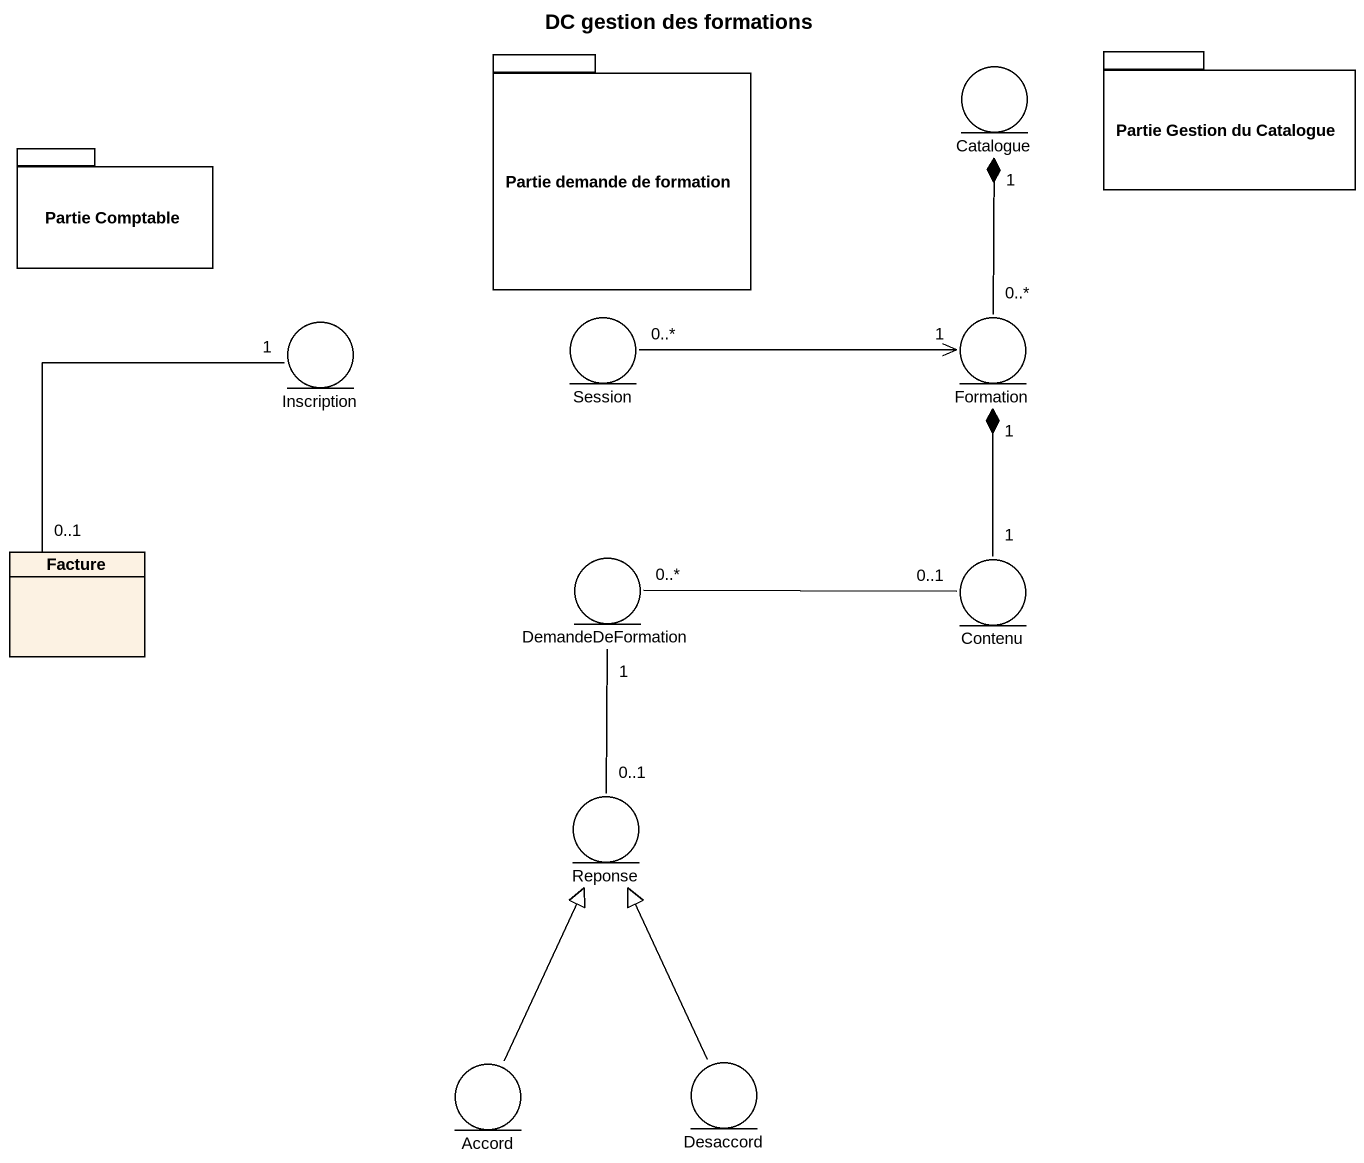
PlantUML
@startuml
title DC gestion des formations
allowmixing
hide circle
hide empty members
package "Partie demande de formation" as Partie_demande_de_formation {
}
entity Catalogue
package "Partie Gestion du Catalogue" as Partie_Gestion_du_Catalogue {
}
package "Partie Comptable" as Partie_Comptable {
}
entity Inscription
entity Session
entity Formation
class Facture
entity DemandeDeFormation
entity Contenu
entity Reponse
entity Accord
entity Desaccord
Session "0..*" -right-> "1" Formation
Formation "0..*" -up-* "1" Catalogue
Facture "0..1" -up- "1" Inscription
DemandeDeFormation "0..*" -right- "0..1" Contenu
Contenu "1" -up-* "1" Formation
Reponse "0..1" -up- "1" DemandeDeFormation
Accord -up-|> Reponse
Desaccord -up-|> Reponse
@enduml
